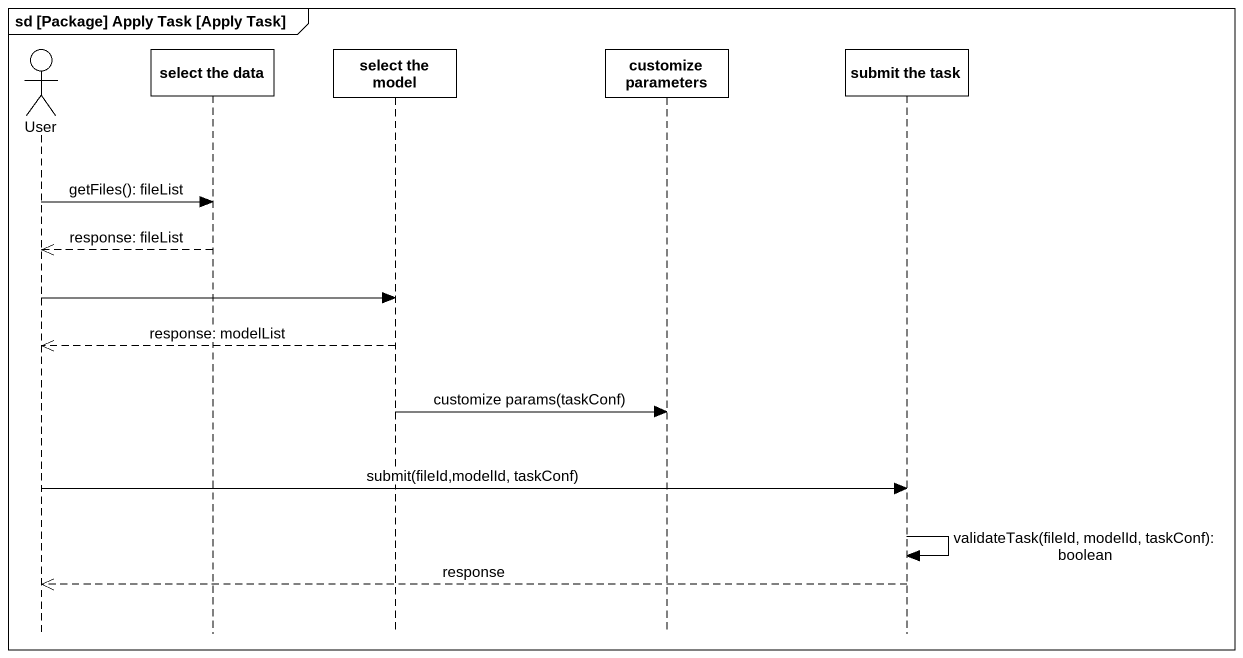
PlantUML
@startuml
mainframe sd [Package] Apply Task [Apply Task]
hide footbox
actor User
participant "select the data" as select_the_data
participant "select the model" as select_the_model
participant "customize parameters" as customize_parameters
participant "submit the task" as submit_the_task

User -> select_the_data : getFiles(): fileList
select_the_data -->> User : response: fileList
User -> select_the_model
select_the_model -->> User : response: modelList
select_the_model -> customize_parameters : customize params(taskConf)
User -> submit_the_task : submit(fileId,modelId, taskConf)
submit_the_task -> submit_the_task : validateTask(fileId, modelId, taskConf): boolean
submit_the_task -->> User : response
@enduml
